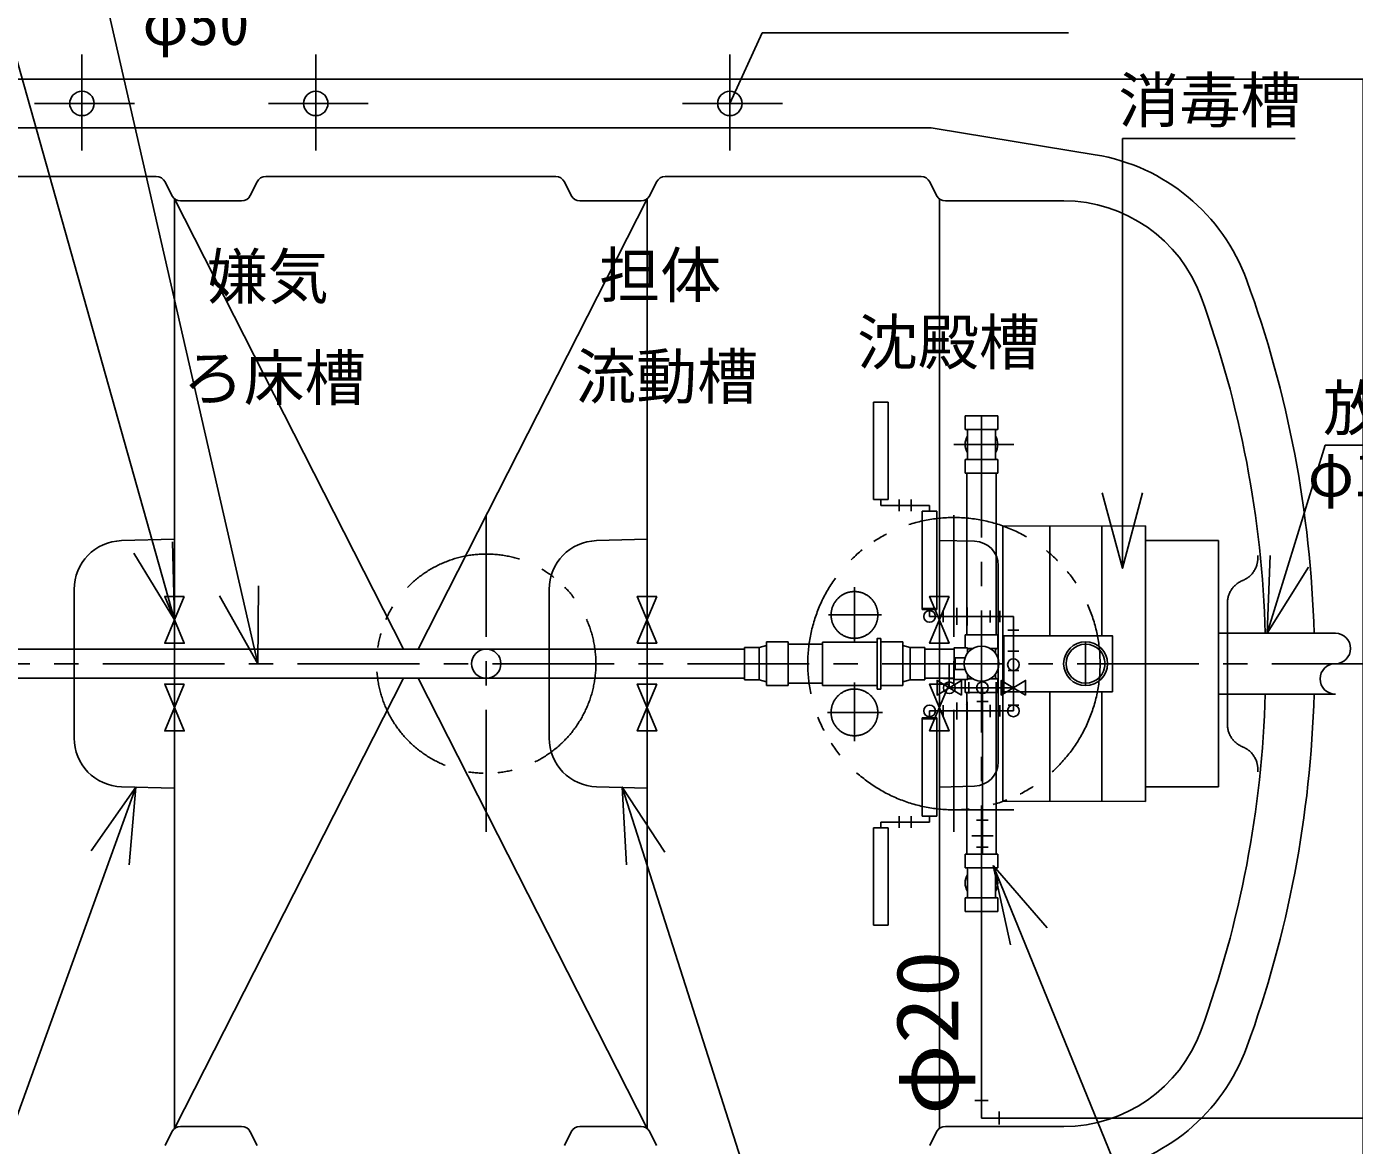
# Model space of a CAD drawing. Units: millimetres, scale not verified. Extents: x -14850 to 14850, y -10500 to 10500.
# Drawn here: x -8814 to -6089, y 265 to 2562 of the extents above; entities that cross this region are included whole.
import ezdxf
from ezdxf.enums import TextEntityAlignment as Align

# ---------------------------------------------------------------- set-up
doc = ezdxf.new("R2010")
doc.units = ezdxf.units.MM
doc.header["$LTSCALE"] = 50
for name, pattern in [('CHAIN1', [8, 5, -1, 1, -1]), ('DOUBLE_CHAIN1', [8.8, 5, -1, 0.6, -0.6, 0.6, -1]), ('LONG_DASHED1', [7, 6, -1])]:
    doc.linetypes.add(name, pattern=pattern)
for name, color, linetype, lineweight in [('0-0_空気管', 4, 'Continuous', 25), ('0-1_機器', 2, 'Continuous', 25), ('0-2_躯体', 5, 'Continuous', 25), ('0-4_文字', 5, 'Continuous', 25), ('0-5_製作', 5, 'Continuous', 25), ('0-6_07', 3, 'Continuous', 25)]:
    doc.layers.add(name, color=color, linetype=linetype, lineweight=lineweight)
doc.styles.add('ＭＳ ゴシック', font='')
doc.styles.get('ＭＳ ゴシック').set_extended_font_data('MS Gothic')

msp = doc.modelspace()

# ---------------------------------------------------------------- linework, layer by layer
at = {"layer": '0-0_空気管'}
for q in [(-7370.62, 2404.31), (-6675.43, 2549.25)]:
    msp.add_line((-7304.08, 2549.25), q, dxfattribs=at)
at = {"layer": '0-0_空気管', "color": 3}
for p, q in [((-6564.85, 2332.26), (-6210.18, 2332.26)), ((-6148.35, 1703.04), (-5747.65, 1703.04))]:
    msp.add_line(p, q, dxfattribs=at)
at = {"layer": '0-1_機器'}
msp.add_lwpolyline([(-9870.62, 54.31), (-6070.62, 54.31), (-6070.62, 2454.31), (-9870.62, 2454.31)], dxfattribs=at)
at = {"layer": '0-2_躯体', "color": 3}
for p, q in [((-8510.62, 1344.31), (-8876.77, 2644.06)), ((-8339.8, 1254.31), (-8654.46, 2629.97)), ((-6965.62, 2354.31), (-9236.97, 2354.31)), ((-6620.51, 2299.04), (-6949.43, 2352.99)), ((-6564.85, 1450.28), (-6564.85, 2332.26)), ((-9236.97, 2254.31), (-8547.98, 2254.31)), ((-8516.15, 2215.37), (-8530.09, 2243.26)), ((-8355.09, 2215.37), (-8341.15, 2243.26)), ((-8323.26, 2254.31), (-7727.98, 2254.31)), ((-7696.15, 2215.37), (-7710.09, 2243.26)), ((-7535.09, 2215.37), (-7521.15, 2243.26)), ((-7503.26, 2254.31), (-6977.98, 2254.31)), ((-6960.09, 2243.26), (-6946.15, 2215.37)), ((-8510.62, 2208.59), (-8510.62, 300.04)), ((-8040.87, 1284.31), (-8510.62, 2208.59)), ((-8010.38, 1284.31), (-7540.62, 2208.59)), ((-7540.62, 300.04), (-7540.62, 2208.59)), ((-6940.62, 300.04), (-6940.62, 2208.59)), ((-8498.26, 2204.31), (-8372.98, 2204.31)), ((-7678.26, 2204.31), (-7552.98, 2204.31)), ((-6928.26, 2204.31), (-6685.27, 2204.31)), ((-7075.62, 1591.31), (-7075.62, 1791.31)), ((-7075.62, 1791.31), (-7045.62, 1791.31)), ((-7045.62, 1791.31), (-7045.62, 1591.31)), ((-6820.62, 1763.31), (-6887.62, 1763.31)), ((-6887.62, 1735.22), (-6887.62, 1763.31)), ((-6820.62, 1735.22), (-6820.62, 1763.31)), ((-6820.62, 1735.22), (-6887.62, 1735.22)), ((-6882.73, 1676.51), (-6882.73, 1732.12)), ((-6825.52, 1676.51), (-6825.52, 1732.12)), ((-6268.02, 1316.81), (-6148.35, 1703.04)), ((-6887.62, 1673.41), (-6887.62, 1645.31)), ((-6820.62, 1673.41), (-6887.62, 1673.41)), ((-6820.62, 1673.41), (-6820.62, 1645.31)), ((-6820.62, 1645.31), (-6887.62, 1645.31)), ((-6884.12, 1313.31), (-6884.12, 1645.31)), ((-6824.12, 1313.31), (-6824.12, 1645.31)), ((-7075.62, 1591.31), (-7045.62, 1591.31)), ((-7060.62, 1591.31), (-7060.62, 1579.31)), ((-7023.12, 1567.31), (-7023.12, 1591.31)), ((-6998.12, 1591.31), (-6998.12, 1567.31)), ((-7060.62, 1579.31), (-6960.62, 1579.31)), ((-6975.62, 1365.81), (-6975.62, 1567.31)), ((-6975.62, 1567.31), (-6945.62, 1567.31)), ((-6960.62, 1579.31), (-6960.62, 1567.31)), ((-6945.62, 1567.31), (-6945.62, 1365.81)), ((-6810.47, 1536.81), (-6517.76, 1537.28)), ((-6810.47, 971.81), (-6810.47, 1536.81)), ((-6713.63, 1311.81), (-6713.63, 1536.97)), ((-6606.97, 1311.81), (-6606.97, 1537.14)), ((-6517.76, 971.34), (-6517.76, 1537.28)), ((-8619.24, 1506.86), (-8510.62, 1509.71)), ((-7540.62, 1509.58), (-7644.24, 1506.86)), ((-6868.31, 1505.59), (-6940.62, 1507.48)), ((-6517.76, 1507.41), (-6367.68, 1507.21)), ((-6367.68, 1001.42), (-6367.68, 1507.21)), ((-6819.62, 1455.61), (-6819.62, 1053.02)), ((-8716.62, 1406.9), (-8716.62, 1101.73)), ((-7741.62, 1406.9), (-7741.62, 1101.73)), ((-6975.62, 1367.31), (-6945.62, 1367.31)), ((-6975.62, 1365.81), (-6945.62, 1365.81)), ((-6960.62, 1351.31), (-6960.62, 1365.81)), ((-6904.62, 1368.81), (-6904.62, 1333.81)), ((-6883.62, 1369.81), (-6883.62, 1332.81)), ((-6836.62, 1363.81), (-6836.62, 1338.81)), ((-6788.62, 1351.31), (-6960.62, 1351.31)), ((-6932.56, 1339.81), (-6932.56, 1362.81)), ((-6816.62, 1362.81), (-6816.62, 1339.81)), ((-6788.62, 1351.31), (-6788.62, 1157.31)), ((-6820.62, 1313.31), (-6887.62, 1313.31)), ((-6887.62, 1287.06), (-6887.62, 1313.31)), ((-6820.62, 1285.22), (-6820.62, 1313.31)), ((-6800.12, 1323.31), (-6777.12, 1323.31)), ((-6127.72, 1316.81), (-6367.68, 1316.81)), ((-9371.67, 1284.31), (-7340.62, 1284.31)), ((-7340.62, 1220.81), (-7340.62, 1287.81)), ((-7310.62, 1287.81), (-7310.62, 1220.81)), ((-7295.62, 1299.31), (-7250.62, 1299.31)), ((-7295.62, 1299.31), (-7295.62, 1209.31)), ((-7250.62, 1299.31), (-7250.62, 1209.31)), ((-7180.62, 1294.31), (-7250.62, 1294.31)), ((-7180.62, 1298.81), (-7068.12, 1298.81)), ((-7180.62, 1298.81), (-7180.62, 1209.81)), ((-7060.62, 1202.31), (-7060.62, 1306.31)), ((-7015.62, 1299.31), (-7060.62, 1299.31)), ((-7015.62, 1299.31), (-7015.62, 1209.31)), ((-7000.62, 1220.81), (-7000.62, 1287.81)), ((-6970.62, 1220.81), (-6970.62, 1287.81)), ((-6970.62, 1284.31), (-6910.12, 1284.31)), ((-6910.12, 1221.56), (-6910.12, 1286.76)), ((-6909.82, 1287.06), (-6882.62, 1287.06)), ((-6882.62, 1276.13), (-6882.62, 1287.06)), ((-6872.37, 1285.22), (-6882.62, 1285.22)), ((-6882.62, 1284.81), (-6873.04, 1284.81)), ((-6820.62, 1285.22), (-6835.88, 1285.22)), ((-6825.52, 1275.99), (-6825.52, 1282.12)), ((-6920.12, 1254.31), (-6920.12, 1204.81)), ((-6908.12, 1254.31), (-6920.12, 1254.31)), ((-6777.12, 1280.31), (-6800.12, 1280.31)), ((-6825.52, 1226.51), (-6825.52, 1232.64)), ((-6777.62, 1240.31), (-6799.62, 1240.31)), ((-7340.62, 1224.31), (-9371.67, 1224.31)), ((-8510.62, 300.04), (-8040.87, 1224.31)), ((-7540.62, 300.04), (-8010.38, 1224.31)), ((-7295.62, 1209.31), (-7250.62, 1209.31)), ((-7180.62, 1214.31), (-7250.62, 1214.31)), ((-7180.62, 1209.81), (-7068.12, 1209.81)), ((-7060.62, 1202.31), (-7068.12, 1202.31)), ((-7015.62, 1209.31), (-7060.62, 1209.31)), ((-6970.62, 1224.31), (-6910.12, 1224.31)), ((-6910.12, 1223.85), (-6932.12, 1223.85)), ((-6788.62, 1204.81), (-6920.12, 1204.81)), ((-6887.62, 1221.56), (-6887.62, 1195.31)), ((-6882.62, 1223.81), (-6873.04, 1223.81)), ((-6872.37, 1223.41), (-6882.62, 1223.41)), ((-6880.12, 1216.31), (-6880.12, 1193.31)), ((-6852.12, 1204.81), (-6852.12, 863.36)), ((-6820.62, 1223.41), (-6835.88, 1223.41)), ((-6824.12, 863.31), (-6824.12, 1216.31)), ((-6820.62, 1223.41), (-6820.62, 1195.31)), ((-6904.62, 1174.81), (-6904.62, 1139.81)), ((-6820.62, 1195.31), (-6887.62, 1195.31)), ((-6884.12, 863.31), (-6884.12, 1195.31)), ((-6883.62, 1175.81), (-6883.62, 1138.81)), ((-6863.62, 1176.81), (-6840.62, 1176.81)), ((-6713.63, 971.66), (-6713.63, 1196.81)), ((-6606.97, 1196.81), (-6606.97, 971.49)), ((-6367.68, 1191.81), (-6127.72, 1191.81)), ((-6788.62, 1157.31), (-6960.62, 1157.31)), ((-6960.62, 1142.81), (-6960.62, 1157.31)), ((-6932.56, 1168.81), (-6932.56, 1145.81)), ((-6887.74, 1169.84), (-6887.74, 1169.81)), ((-6836.62, 1169.81), (-6836.62, 1144.81)), ((-6816.62, 1168.81), (-6816.62, 1145.81)), ((-6777.62, 1169.31), (-6799.62, 1169.31)), ((-6975.62, 1142.81), (-6975.62, 941.31)), ((-6975.62, 1142.81), (-6945.62, 1142.81)), ((-6975.62, 1141.31), (-6945.62, 1141.31)), ((-6945.62, 941.31), (-6945.62, 1142.81)), ((-8589.8, 1000.99), (-8976.5, -68.77)), ((-8619.24, 1001.76), (-8510.62, 998.92)), ((-7540.62, 999.05), (-7644.24, 1001.76)), ((-7591.59, 1000.98), (-7179.07, -290.04)), ((-6868.31, 1003.04), (-6940.62, 1001.14)), ((-6367.68, 1001.42), (-6517.76, 1001.21)), ((-6517.76, 971.34), (-6810.47, 971.81)), ((-7060.62, 917.31), (-7060.62, 929.31)), ((-7060.62, 929.31), (-6960.62, 929.31)), ((-7023.12, 941.31), (-7023.12, 917.31)), ((-6998.12, 917.31), (-6998.12, 941.31)), ((-6945.62, 941.31), (-6975.62, 941.31)), ((-6960.62, 929.31), (-6960.62, 941.31)), ((-6864.12, 932.96), (-6840.12, 932.96)), ((-7075.62, 917.31), (-7075.62, 717.31)), ((-7075.62, 917.31), (-7045.62, 917.31)), ((-7045.62, 717.31), (-7045.62, 917.31)), ((-6874.12, 900.96), (-6830.12, 900.96)), ((-6864.12, 877.96), (-6840.12, 877.96)), ((-6820.62, 863.31), (-6887.62, 863.31)), ((-6887.62, 835.22), (-6887.62, 863.31)), ((-6820.62, 835.22), (-6820.62, 863.31)), ((-6820.62, 835.22), (-6887.62, 835.22)), ((-6882.73, 776.51), (-6882.73, 832.12)), ((-6830.09, 839.92), (-6485.01, -5.55)), ((-6830.09, 839.92), (-6794.35, 677.49)), ((-6719.22, 712.36), (-6830.09, 839.92)), ((-6825.52, 776.51), (-6825.52, 832.12)), ((-6887.62, 773.41), (-6887.62, 745.31)), ((-6820.62, 773.41), (-6887.62, 773.41)), ((-6820.62, 773.41), (-6820.62, 745.31)), ((-6820.62, 745.31), (-6887.62, 745.31)), ((-7075.62, 717.31), (-7045.62, 717.31)), ((-8498.26, 304.32), (-8372.98, 304.32)), ((-7678.26, 304.32), (-7552.98, 304.32)), ((-6928.26, 304.31), (-6685.27, 304.31)), ((-8516.15, 293.26), (-8530.09, 265.37)), ((-8355.09, 293.26), (-8341.15, 265.37)), ((-7696.15, 293.26), (-7710.09, 265.37)), ((-7535.09, 293.26), (-7521.15, 265.37)), ((-6960.09, 265.37), (-6946.15, 293.26))]:
    msp.add_line(p, q, dxfattribs=at)
at = {"layer": '0-2_躯体', "color": 3, "linetype": 'CHAIN1'}
for p, q in [((-6854.12, 1763.31), (-6854.12, 745.31)), ((-6910.86, 1704.31), (-6787.64, 1704.31)), ((-7870.62, 909.32), (-7870.62, 1599.31)), ((-6910.62, 909.32), (-6910.62, 1599.31)), ((-7114.84, 1411.32), (-7114.84, 1297.61)), ((-7168.39, 1354.31), (-7059.36, 1354.31)), ((-6640.47, 1209.31), (-6640.47, 1299.31)), ((-9857.83, 1254.31), (-6032.76, 1254.31)), ((-7114.84, 1216.01), (-7114.84, 1095.32)), ((-7170.39, 1154.31), (-7057.35, 1154.31))]:
    msp.add_line(p, q, dxfattribs=at)
at = {"layer": '0-2_躯体', "color": 3, "linetype": 'LONG_DASHED1'}
for p, q in [((-6960.62, 1367.31), (-6960.62, 1365.81)), ((-7060.62, 1299.31), (-7060.62, 1209.31)), ((-6910.86, 954.31), (-6787.64, 954.31))]:
    msp.add_line(p, q, dxfattribs=at)
at = {"layer": '0-2_躯体', "color": 3, "linetype": 'DOUBLE_CHAIN1'}
msp.add_line((-6349.43, 1129.26), (-6349.43, 1379.37), dxfattribs=at)
at = {"layer": '0-2_躯体', "color": 3}
for points in [[(-6606.26, 1604.82), (-6564.85, 1450.28), (-6523.43, 1604.82)], [(-8593.89, 1480.94), (-8510.62, 1344.31), (-8514.42, 1504.27)], [(-6261.84, 1476.69), (-6268.02, 1316.81), (-6182.73, 1452.18)], [(-8418.14, 1393.82), (-8339.8, 1254.31), (-8337.89, 1414.3)], [(-7340.62, 1287.81), (-7310.62, 1287.81), (-7295.62, 1291.81)], [(-7060.62, 1306.31), (-7068.12, 1306.31), (-7068.12, 1202.31)], [(-6970.62, 1287.81), (-7000.62, 1287.81), (-7015.62, 1291.81)], [(-6887.95, 1266.31), (-6908.12, 1266.31), (-6908.12, 1242.31), (-6887.95, 1242.31)], [(-6910.12, 1221.56), (-6882.62, 1221.56), (-6882.62, 1232.5)], [(-7340.62, 1220.81), (-7310.62, 1220.81), (-7295.62, 1216.81)], [(-6970.62, 1220.81), (-7000.62, 1220.81), (-7015.62, 1216.81)], [(-8603.54, 841.58), (-8589.8, 1000.99), (-8681.4, 869.81)], [(-7582.46, 841.24), (-7591.59, 1000.98), (-7503.81, 867.2)]]:
    msp.add_lwpolyline(points, dxfattribs=at)
for points in [[(-8490.62, 1392.31), (-8530.62, 1392.31), (-8490.62, 1296.31), (-8530.62, 1296.31)], [(-7520.62, 1392.31), (-7560.62, 1392.31), (-7520.62, 1296.31), (-7560.62, 1296.31)], [(-6920.62, 1392.31), (-6960.62, 1392.31), (-6920.62, 1296.31), (-6960.62, 1296.31)], [(-6808.47, 1311.81), (-6585.47, 1311.81), (-6585.47, 1196.81), (-6808.47, 1196.81)], [(-8490.62, 1212.31), (-8530.62, 1212.31), (-8490.62, 1116.31), (-8530.62, 1116.31)], [(-7520.62, 1212.31), (-7560.62, 1212.31), (-7520.62, 1116.31), (-7560.62, 1116.31)], [(-6920.62, 1212.31), (-6960.62, 1212.31), (-6920.62, 1116.31), (-6960.62, 1116.31)], [(-6895.12, 1189.81), (-6945.12, 1219.81), (-6945.12, 1189.81), (-6895.12, 1219.81)], [(-6763.62, 1189.81), (-6813.62, 1219.81), (-6813.62, 1189.81), (-6763.62, 1219.81)]]:
    msp.add_lwpolyline(points, close=True, dxfattribs=at)
at = {"layer": '0-2_躯体', "color": 3, "linetype": 'DOUBLE_CHAIN1'}
for centre, radius in [((-6910.62, 1254.31), 300), ((-7870.62, 1254.31), 225)]:
    msp.add_circle(centre, radius, dxfattribs=at)
at = {"layer": '0-2_躯体', "color": 3, "linetype": 'LONG_DASHED1'}
for centre in [(-7114.84, 1354.31), (-7114.84, 1154.31)]:
    msp.add_circle(centre, 48, dxfattribs=at)
at = {"layer": '0-2_躯体', "color": 3}
for centre, radius in [((-6960.62, 1351.31), 12), ((-7870.62, 1254.31), 30), ((-6854.12, 1254.31), 35.89), ((-6640.47, 1254.31), 45), ((-6640.47, 1254.31), 40), ((-6788.62, 1252.31), 12), ((-6920.12, 1204.81), 12), ((-6852.12, 1204.81), 12), ((-6960.62, 1157.31), 12), ((-6788.62, 1157.31), 12)]:
    msp.add_circle(centre, radius, dxfattribs=at)
for centre, radius, start, end in [((-6965.62, 2254.31), 100, 80.68405, 90), ((-6685.27, 1904.31), 400, 20.00519, 80.68405), ((-8547.98, 2234.31), 20, 26.56335, 90), ((-8323.26, 2234.31), 20, 90, 153.43663), ((-7727.98, 2234.31), 20, 26.56335, 90), ((-7503.26, 2234.31), 20, 90, 153.43663), ((-6977.98, 2234.31), 20, 26.56335, 90), ((-8498.26, 2224.31), 20, 206.56335, 270), ((-8372.98, 2224.31), 20, 270, 333.43663), ((-7678.26, 2224.31), 20, 206.56335, 270), ((-7552.98, 2224.31), 20, 270, 333.43663), ((-6928.26, 2224.31), 20, 206.56335, 270), ((-6685.27, 1904.31), 300, 20.00519, 90), ((-8470.62, 1254.31), 2300, 1.55713, 20.00519), ((-8470.62, 1254.31), 2200, 1.62791, 20.00519), ((-6854.12, 1704.31), 33.5, 148.62476, 211.37523), ((-6885.83, 1732.12), 3.1, 0, 90), ((-6822.42, 1732.12), 3.1, 90, 180), ((-6854.12, 1704.31), 33.5, 328.62476, 31.37523), ((-6885.83, 1676.51), 3.1, 270, 0), ((-6822.42, 1676.51), 3.1, 180, 270), ((-8616.62, 1406.9), 100, 91.5, 180), ((-7641.62, 1406.9), 100, 91.5, 180), ((-6869.62, 1455.61), 50, 0, 88.5), ((-6127.72, 1285.56), 31.25, 270, 90), ((-6909.82, 1286.76), 0.3, 90, 180), ((-6822.42, 1282.12), 3.1, 90, 180), ((-6127.72, 1223.06), 31.25, 90, 270), ((-6822.42, 1226.51), 3.1, 180, 270), ((-8470.62, 1254.31), 2200, 339.9948, 358.37206), ((-8470.62, 1254.31), 2300, 339.9948, 358.44286), ((-8616.62, 1101.73), 100, 180, 268.5), ((-7641.62, 1101.73), 100, 180, 268.5), ((-6869.62, 1053.02), 50, 271.5, 0), ((-6854.12, 804.31), 33.5, 148.62476, 211.37523), ((-6885.83, 832.12), 3.1, 0, 90), ((-6822.42, 832.12), 3.1, 90, 180), ((-6854.12, 804.31), 33.5, 328.62476, 31.37523), ((-6885.83, 776.51), 3.1, 270, 0), ((-6822.42, 776.51), 3.1, 180, 270), ((-6685.27, 604.31), 300, 270, 339.9948), ((-6685.27, 604.31), 400, 279.31593, 339.9948), ((-8498.26, 284.32), 20, 90, 153.43663), ((-8372.98, 284.32), 20, 26.56335, 90), ((-7678.26, 284.32), 20, 90, 153.43663), ((-7552.98, 284.32), 20, 26.56335, 90), ((-6928.26, 284.31), 20, 90, 153.43663)]:
    msp.add_arc(centre, radius, start, end, dxfattribs=at)
at = {"layer": '0-2_躯体', "color": 3, "linetype": 'DOUBLE_CHAIN1'}
for centre, start, end in [((-6336.85, 1471.35), 291.97133, 5.79361), ((-6299.43, 1378.61), 111.97133, 179.13084), ((-6299.43, 1130.02), 180.86914, 248.02866), ((-6336.85, 1037.28), 354.20638, 68.02866)]:
    msp.add_arc(centre, 50, start, end, dxfattribs=at)
at = {"layer": '0-4_文字', "color": 7}
for p, q in [((-8700.62, 2504.52), (-8700.62, 2308.04)), ((-8220.62, 2504.52), (-8220.62, 2308.04)), ((-7370.62, 2504.52), (-7370.62, 2308.04)), ((-8797.95, 2404.31), (-8592.8, 2404.31)), ((-8317.95, 2404.31), (-8112.8, 2404.31)), ((-7467.95, 2404.31), (-7262.8, 2404.31))]:
    msp.add_line(p, q, dxfattribs=at)
for centre in [(-8700.62, 2404.31), (-8220.62, 2404.31), (-7370.62, 2404.31)]:
    msp.add_circle(centre, 25, dxfattribs=at)
at = {"layer": '0-5_製作', "color": 6}
for p, q in [((-6867.62, 357.66), (-6840.62, 357.66)), ((-6818.12, 335.16), (-6818.12, 308.16)), ((-5953.93, 321.66), (-6854.12, 321.66))]:
    msp.add_line(p, q, dxfattribs=at)
at = {"layer": '0-6_07', "color": 6}
msp.add_line((-6854.12, 745.31), (-6854.12, 321.66), dxfattribs=at)

# ---------------------------------------------------------------- texts
at = {"layer": '0-0_空気管', "style": 'ＭＳ ゴシック'}
for s, p in [('φ50', (-8576.42, 2496.73)), ('消毒槽', (-6573.06, 2337.73)), ('放流管', (-6152.8, 1705.67)), ('φ125', (-6184.28, 1570.05))]:
    msp.add_text(s, height=91.79, dxfattribs=at).set_placement(p, align=Align.BOTTOM_LEFT)
at = {"layer": '0-2_躯体', "color": 4, "style": 'ＭＳ ゴシック'}
for s, p in [('嫌気', (-8444.39, 1975.66)), ('担体', (-7638.76, 1978.51)), ('沈殿槽', (-7109.87, 1840.85)), ('ろ床槽', (-8493.83, 1767.66)), ('流動槽', (-7688.2, 1770.51))]:
    msp.add_text(s, height=91.79, dxfattribs=at).set_placement(p, align=Align.BOTTOM_LEFT)
at = {"layer": '0-2_躯体', "color": 4, "style": 'ＭＳ ゴシック', "width": 1.1}
msp.add_text('φ20', height=128.4, rotation=90, dxfattribs=at).set_placement((-6863.06, 327.6), align=Align.BOTTOM_LEFT)

doc.saveas('drawing.dxf')
